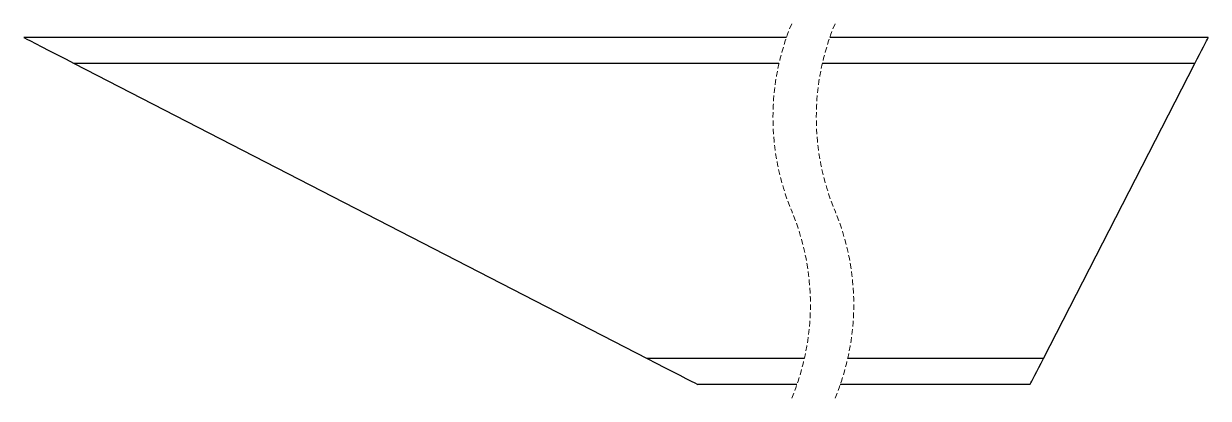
# Model space of a CAD drawing. Header units: millimetres. Extents: x 3626 to 4491, y 5736 to 5823.
# Drawn here: x 3625.6 to 3898.9, y 5736.2 to 5822.5 of the extents above.
import ezdxf

# ---------------------------------------------------------------- set-up
doc = ezdxf.new("R2010")
doc.units = ezdxf.units.MM
doc.linetypes.add('HIDDEN', pattern=[1.905, 1.27, -0.635])

msp = doc.modelspace()

# ---------------------------------------------------------------- linework, layer by layer
at = {"color": 7, "linetype": 'Continuous', "lineweight": 25}
for p, q in [((3801.58, 5819.33), (3625.57, 5819.33)), ((3898.93, 5819.33), (3811.58, 5819.33)), ((3799.86, 5813.33), (3637.23, 5813.33)), ((3637.23, 5813.33), (3769.45, 5745.33)), ((3895.84, 5813.33), (3809.86, 5813.33)), ((3860.87, 5745.33), (3895.84, 5813.33)), ((3805.72, 5745.33), (3769.45, 5745.33)), ((3860.87, 5745.33), (3815.72, 5745.33)), ((3804, 5739.33), (3781.12, 5739.33)), ((3857.79, 5739.33), (3814, 5739.33))]:
    msp.add_line(p, q, dxfattribs=at)
at = {"color": 7, "linetype": 'Continuous', "lineweight": 25, "flags": 128}
for points in [[(3625.57, 5819.33), (3625.74, 5819.23), (3626.27, 5818.96), (3627.13, 5818.52), (3628.29, 5817.92), (3629.73, 5817.18), (3631.4, 5816.33), (3633.24, 5815.38), (3635.21, 5814.37), (3637.23, 5813.33)], [(3895.84, 5813.33), (3896.38, 5814.37), (3896.9, 5815.38), (3897.39, 5816.33), (3897.83, 5817.18), (3898.21, 5817.92), (3898.52, 5818.52), (3898.74, 5818.96), (3898.88, 5819.23), (3898.93, 5819.33)], [(3769.45, 5745.33), (3771.48, 5744.28), (3773.44, 5743.27), (3775.29, 5742.33), (3776.95, 5741.47), (3778.39, 5740.73), (3779.56, 5740.13), (3780.42, 5739.69), (3780.94, 5739.42), (3781.12, 5739.33)], [(3857.79, 5739.33), (3857.83, 5739.42), (3857.97, 5739.69), (3858.2, 5740.13), (3858.51, 5740.73), (3858.89, 5741.47), (3859.33, 5742.33), (3859.82, 5743.27), (3860.34, 5744.28), (3860.87, 5745.33)]]:
    msp.add_lwpolyline(points, dxfattribs=at)
at = {"color": 7, "linetype": 'HIDDEN', "lineweight": 18}
for centre, start, end in [((3854.6, 5800.91), 157.3801, 202.6199), ((3864.6, 5800.91), 157.3801, 202.6199), ((3750.98, 5757.74), 337.3801, 22.6199), ((3760.98, 5757.74), 337.3801, 22.6199)]:
    msp.add_arc(centre, 56.13, start, end, dxfattribs=at)

doc.saveas('drawing.dxf')
